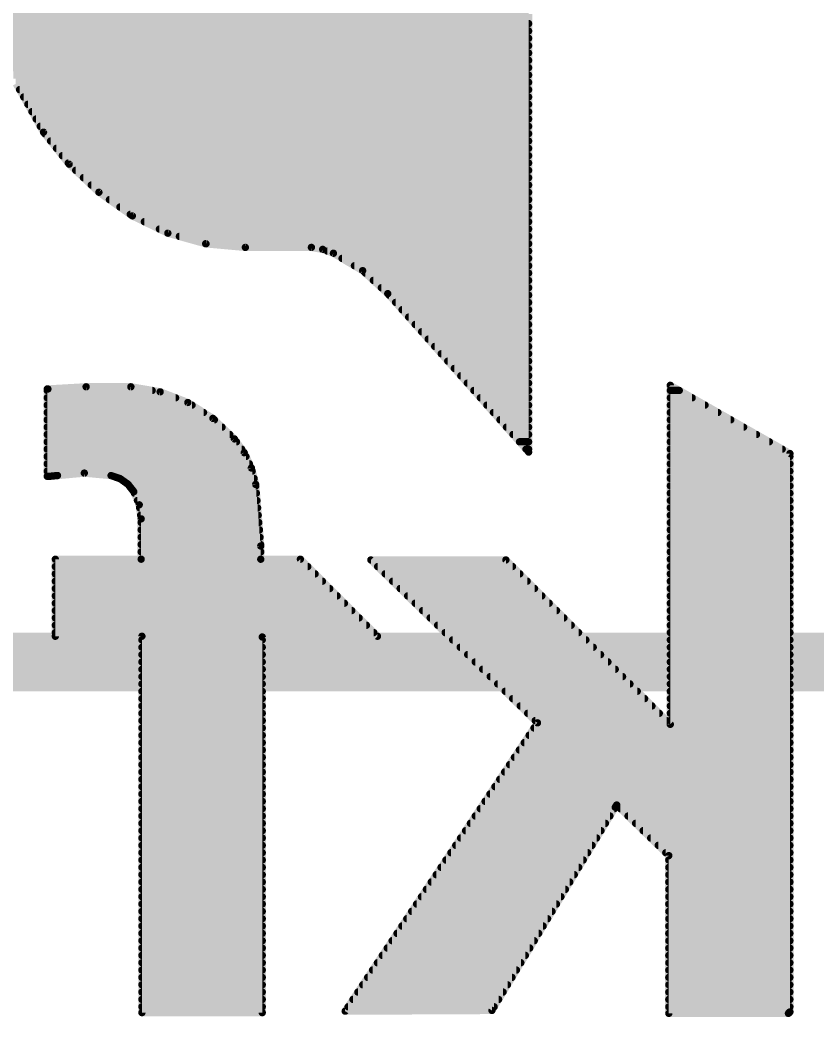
# Model space of a CAD drawing. Extents: x 0 to 48, y -23 to 79.
# Drawn here: x 24.683 to 27.442, y 40.681 to 44.133 of the extents above; entities that cross this region are included whole.
import ezdxf

# ---------------------------------------------------------------- set-up
doc = ezdxf.new("R2010")
doc.units = 0
doc.layers.add('1', color=12, linetype='CONTINUOUS')
doc.layers.add('22', color=40, linetype='CONTINUOUS')

msp = doc.modelspace()

# ---------------------------------------------------------------- linework, layer by layer
at = {"layer": '1', "const_width": 0.2032}
msp.add_lwpolyline([(28.684, 41.91), (19.576, 41.91)], dxfattribs=at)
at = {"layer": '22', "const_width": 0.0254}
for points in [[(24.5998, 44.1452), (26.4439, 44.1452)], [(26.4439, 44.1528), (26.4439, 42.6364)], [(24.6037, 44.1198), (26.4439, 44.1198)], [(24.6075, 44.0944), (26.4439, 44.0944)], [(24.6163, 44.069), (26.4439, 44.069)], [(24.625, 44.0436), (26.4439, 44.0436)], [(24.6338, 44.0182), (26.4439, 44.0182)], [(24.6425, 43.9928), (26.4439, 43.9928)], [(24.6512, 43.9674), (26.4439, 43.9674)], [(24.66, 43.942), (26.4439, 43.942)], [(24.6687, 43.9166), (26.4439, 43.9166)], [(24.765, 43.7439), (24.6703, 43.912)], [(24.682, 43.8912), (26.4439, 43.8912)], [(24.6963, 43.8658), (26.4439, 43.8658)], [(24.7106, 43.8404), (26.4439, 43.8404)], [(24.7249, 43.815), (26.4439, 43.815)], [(24.7393, 43.7896), (26.4439, 43.7896)], [(24.7536, 43.7642), (26.4439, 43.7642)], [(24.8534, 43.6332), (24.765, 43.7439)], [(24.7691, 43.7388), (26.4439, 43.7388)], [(24.7894, 43.7134), (26.4439, 43.7134)], [(24.8097, 43.688), (26.4439, 43.688)], [(24.83, 43.6626), (26.4439, 43.6626)], [(24.8503, 43.6372), (26.4439, 43.6372)], [(24.9566, 43.536), (24.8534, 43.6332)], [(24.8762, 43.6118), (26.4439, 43.6118)], [(24.9031, 43.5864), (26.4439, 43.5864)], [(24.9301, 43.561), (26.4439, 43.561)], [(25.0723, 43.4543), (24.9566, 43.536)], [(24.9572, 43.5356), (26.4439, 43.5356)], [(24.9931, 43.5102), (26.4439, 43.5102)], [(25.0291, 43.4848), (26.4439, 43.4848)], [(25.0651, 43.4594), (26.4439, 43.4594)], [(25.1953, 43.3943), (25.0723, 43.4543)], [(25.1139, 43.434), (26.4439, 43.434)], [(25.166, 43.4086), (26.4439, 43.4086)], [(25.3272, 43.3575), (25.1953, 43.3943)], [(25.2351, 43.3832), (26.4439, 43.3832)], [(25.3261, 43.3578), (26.4439, 43.3578)], [(25.4635, 43.3451), (25.3272, 43.3575)], [(25.6921, 43.3451), (25.4635, 43.3451)], [(25.7311, 43.3383), (25.6921, 43.3451)], [(25.7683, 43.3248), (25.7311, 43.3383)], [(25.7473, 43.3324), (26.4439, 43.3324)], [(25.8695, 43.2646), (25.7683, 43.3248)], [(25.7982, 43.307), (26.4439, 43.307)], [(25.841, 43.2816), (26.4439, 43.2816)], [(25.9563, 43.1851), (25.8695, 43.2646)], [(25.8787, 43.2562), (26.4439, 43.2562)], [(25.9064, 43.2308), (26.4439, 43.2308)], [(25.9341, 43.2054), (26.4439, 43.2054)], [(26.4439, 42.6364), (25.9563, 43.1851)], [(25.9608, 43.18), (26.4439, 43.18)], [(25.9834, 43.1546), (26.4439, 43.1546)], [(26.006, 43.1292), (26.4439, 43.1292)], [(26.0286, 43.1038), (26.4439, 43.1038)], [(26.0511, 43.0784), (26.4439, 43.0784)], [(26.0737, 43.053), (26.4439, 43.053)], [(26.0963, 43.0276), (26.4439, 43.0276)], [(26.1188, 43.0022), (26.4439, 43.0022)], [(26.1414, 42.9768), (26.4439, 42.9768)], [(26.164, 42.9514), (26.4439, 42.9514)], [(26.1866, 42.926), (26.4439, 42.926)], [(26.2091, 42.9006), (26.4439, 42.9006)], [(24.9123, 42.8625), (24.7802, 42.8549)], [(25.0673, 42.8625), (24.9123, 42.8625)], [(25.1685, 42.8451), (25.0673, 42.8625)], [(26.2317, 42.8752), (26.4439, 42.8752)], [(27.3482, 42.6314), (26.9342, 42.8676)], [(26.9342, 42.8676), (26.9342, 41.6941)], [(24.7802, 42.8549), (24.7777, 42.8549)], [(24.7777, 42.8549), (24.7777, 42.5526)], [(24.7777, 42.8498), (25.141, 42.8498)], [(25.2644, 42.8081), (25.1685, 42.8451)], [(26.2543, 42.8498), (26.4439, 42.8498)], [(26.9342, 42.8498), (26.9654, 42.8498)], [(24.7777, 42.8244), (25.2221, 42.8244)], [(24.7777, 42.799), (25.2788, 42.799)], [(25.3511, 42.7531), (25.2644, 42.8081)], [(26.2768, 42.8244), (26.4439, 42.8244)], [(26.2994, 42.799), (26.4439, 42.799)], [(26.9342, 42.8244), (27.0099, 42.8244)], [(26.9342, 42.799), (27.0544, 42.799)], [(24.7777, 42.7736), (25.3188, 42.7736)], [(26.322, 42.7736), (26.4439, 42.7736)], [(26.9342, 42.7736), (27.099, 42.7736)], [(24.7777, 42.7482), (25.3563, 42.7482)], [(24.7777, 42.7228), (25.3829, 42.7228)], [(25.4254, 42.6822), (25.3511, 42.7531)], [(26.3446, 42.7482), (26.4439, 42.7482)], [(26.3671, 42.7228), (26.4439, 42.7228)], [(26.9342, 42.7482), (27.1435, 42.7482)], [(26.9342, 42.7228), (27.188, 42.7228)], [(24.7777, 42.6974), (25.4095, 42.6974)], [(26.3897, 42.6974), (26.4439, 42.6974)], [(26.9342, 42.6974), (27.2325, 42.6974)], [(24.7777, 42.672), (25.4327, 42.672)], [(25.4594, 42.6345), (25.4254, 42.6822)], [(26.4123, 42.672), (26.4439, 42.672)], [(26.9342, 42.672), (27.277, 42.672)], [(24.7777, 42.6466), (25.4508, 42.6466)], [(24.7777, 42.6212), (25.4656, 42.6212)], [(25.4843, 42.5814), (25.4594, 42.6345)], [(26.4348, 42.6466), (26.4439, 42.6466)], [(26.9342, 42.6466), (27.3216, 42.6466)], [(26.9342, 42.6212), (27.3482, 42.6212)], [(27.3482, 40.6984), (27.3482, 42.6314)], [(24.7777, 42.5958), (25.4775, 42.5958)], [(26.9342, 42.5958), (27.3482, 42.5958)], [(24.7777, 42.5704), (25.4871, 42.5704)], [(24.7777, 42.5526), (24.7853, 42.5526)], [(24.7853, 42.5526), (24.8133, 42.5552)], [(24.8133, 42.5552), (24.906, 42.5638)], [(24.906, 42.5638), (24.9987, 42.5552)], [(24.9987, 42.5552), (25.03, 42.5445)], [(25.4991, 42.5247), (25.4843, 42.5814)], [(26.9342, 42.5704), (27.3482, 42.5704)], [(25.0285, 42.545), (25.4938, 42.545)], [(25.03, 42.5445), (25.057, 42.5253)], [(25.057, 42.5253), (25.0774, 42.4993)], [(25.0615, 42.5196), (25.4995, 42.5196)], [(25.5168, 42.3113), (25.4991, 42.5247)], [(26.9342, 42.545), (27.3482, 42.545)], [(26.9342, 42.5196), (27.3482, 42.5196)], [(25.0774, 42.4993), (25.0962, 42.4539)], [(25.0795, 42.4942), (25.5016, 42.4942)], [(26.9342, 42.4942), (27.3482, 42.4942)], [(25.09, 42.4688), (25.5037, 42.4688)], [(25.0962, 42.4539), (25.1028, 42.4053)], [(26.9342, 42.4688), (27.3482, 42.4688)], [(25.0976, 42.4434), (25.5058, 42.4434)], [(25.1011, 42.418), (25.508, 42.418)], [(26.9342, 42.4434), (27.3482, 42.4434)], [(26.9342, 42.418), (27.3482, 42.418)], [(25.1028, 42.4053), (25.1028, 42.2656)], [(25.1028, 42.3926), (25.5101, 42.3926)], [(26.9342, 42.3926), (27.3482, 42.3926)], [(25.1028, 42.3672), (25.5122, 42.3672)], [(26.9342, 42.3672), (27.3482, 42.3672)], [(25.1028, 42.3418), (25.5143, 42.3418)], [(25.1028, 42.3164), (25.5164, 42.3164)], [(25.5168, 42.2656), (25.5168, 42.3113)], [(26.9342, 42.3418), (27.3482, 42.3418)], [(26.9342, 42.3164), (27.3482, 42.3164)], [(25.1028, 42.291), (25.5168, 42.291)], [(26.9342, 42.291), (27.3482, 42.291)], [(25.1028, 42.2656), (24.8056, 42.2656)], [(24.8056, 42.2656), (24.8056, 41.9989)], [(24.8056, 42.2402), (25.6794, 42.2402)], [(25.1028, 42.2656), (25.5168, 42.2656)], [(25.654, 42.2656), (25.5168, 42.2656)], [(25.9207, 41.9989), (25.654, 42.2656)], [(26.3652, 42.2631), (25.8978, 42.2631)], [(25.8978, 42.2631), (26.4744, 41.6992)], [(25.9212, 42.2402), (26.3881, 42.2402)], [(26.9342, 41.6941), (26.3652, 42.2631)], [(26.9342, 42.2656), (27.3482, 42.2656)], [(26.9342, 42.2402), (27.3482, 42.2402)], [(24.8056, 42.2148), (25.7048, 42.2148)], [(25.9472, 42.2148), (26.4135, 42.2148)], [(26.9342, 42.2148), (27.3482, 42.2148)], [(24.8056, 42.1894), (25.7302, 42.1894)], [(25.9732, 42.1894), (26.4389, 42.1894)], [(26.9342, 42.1894), (27.3482, 42.1894)], [(24.8056, 42.164), (25.7556, 42.164)], [(24.8056, 42.1386), (25.781, 42.1386)], [(25.9991, 42.164), (26.4643, 42.164)], [(26.0251, 42.1386), (26.4897, 42.1386)], [(26.9342, 42.164), (27.3482, 42.164)], [(26.9342, 42.1386), (27.3482, 42.1386)], [(24.8056, 42.1132), (25.8064, 42.1132)], [(26.0511, 42.1132), (26.5151, 42.1132)], [(26.9342, 42.1132), (27.3482, 42.1132)], [(24.8056, 42.0878), (25.8318, 42.0878)], [(26.077, 42.0878), (26.5405, 42.0878)], [(26.9342, 42.0878), (27.3482, 42.0878)], [(24.8056, 42.0624), (25.8572, 42.0624)], [(24.8056, 42.037), (25.8826, 42.037)], [(26.103, 42.0624), (26.5659, 42.0624)], [(26.129, 42.037), (26.5913, 42.037)], [(26.9342, 42.0624), (27.3482, 42.0624)], [(26.9342, 42.037), (27.3482, 42.037)], [(24.8056, 42.0116), (25.908, 42.0116)], [(24.8056, 41.9989), (25.1054, 41.9989)], [(25.1054, 41.9989), (25.1054, 40.6959)], [(25.5219, 41.9964), (25.9207, 41.9989)], [(26.155, 42.0116), (26.6167, 42.0116)], [(26.9342, 42.0116), (27.3482, 42.0116)], [(25.1054, 41.9862), (25.5219, 41.9862)], [(25.5219, 40.6959), (25.5219, 41.9964)], [(26.1809, 41.9862), (26.6421, 41.9862)], [(26.9342, 41.9862), (27.3482, 41.9862)], [(25.1054, 41.9608), (25.5219, 41.9608)], [(25.1054, 41.9354), (25.5219, 41.9354)], [(26.2069, 41.9608), (26.6675, 41.9608)], [(26.2329, 41.9354), (26.6929, 41.9354)], [(26.9342, 41.9608), (27.3482, 41.9608)], [(26.9342, 41.9354), (27.3482, 41.9354)], [(25.1054, 41.91), (25.5219, 41.91)], [(26.2589, 41.91), (26.7183, 41.91)], [(26.9342, 41.91), (27.3482, 41.91)], [(25.1054, 41.8846), (25.5219, 41.8846)], [(26.2848, 41.8846), (26.7437, 41.8846)], [(26.9342, 41.8846), (27.3482, 41.8846)], [(25.1054, 41.8592), (25.5219, 41.8592)], [(25.1054, 41.8338), (25.5219, 41.8338)], [(26.3108, 41.8592), (26.7691, 41.8592)], [(26.3368, 41.8338), (26.7945, 41.8338)], [(26.9342, 41.8592), (27.3482, 41.8592)], [(26.9342, 41.8338), (27.3482, 41.8338)], [(25.1054, 41.8084), (25.5219, 41.8084)], [(26.3627, 41.8084), (26.8199, 41.8084)], [(26.9342, 41.8084), (27.3482, 41.8084)], [(25.1054, 41.783), (25.5219, 41.783)], [(25.1054, 41.7576), (25.5219, 41.7576)], [(26.3887, 41.783), (26.8453, 41.783)], [(26.4147, 41.7576), (26.8707, 41.7576)], [(26.9342, 41.783), (27.3482, 41.783)], [(26.9342, 41.7576), (27.3482, 41.7576)], [(25.1054, 41.7322), (25.5219, 41.7322)], [(26.4407, 41.7322), (26.8961, 41.7322)], [(26.9342, 41.7322), (27.3482, 41.7322)], [(25.1054, 41.7068), (25.5219, 41.7068)], [(26.4744, 41.6992), (25.8089, 40.701)], [(26.4666, 41.7068), (26.9215, 41.7068)], [(26.9342, 41.7068), (27.3482, 41.7068)], [(25.1054, 41.6814), (25.5219, 41.6814)], [(25.1054, 41.656), (25.5219, 41.656)], [(26.4456, 41.656), (27.3482, 41.656)], [(26.4625, 41.6814), (27.3482, 41.6814)], [(25.1054, 41.6306), (25.5219, 41.6306)], [(26.4287, 41.6306), (27.3482, 41.6306)], [(25.1054, 41.6052), (25.5219, 41.6052)], [(26.4117, 41.6052), (27.3482, 41.6052)], [(25.1054, 41.5798), (25.5219, 41.5798)], [(25.1054, 41.5544), (25.5219, 41.5544)], [(26.3779, 41.5544), (27.3482, 41.5544)], [(26.3948, 41.5798), (27.3482, 41.5798)], [(25.1054, 41.529), (25.5219, 41.529)], [(26.3609, 41.529), (27.3482, 41.529)], [(25.1054, 41.5036), (25.5219, 41.5036)], [(26.344, 41.5036), (27.3482, 41.5036)], [(25.1054, 41.4782), (25.5219, 41.4782)], [(25.1054, 41.4528), (25.5219, 41.4528)], [(26.3101, 41.4528), (27.3482, 41.4528)], [(26.3271, 41.4782), (27.3482, 41.4782)], [(25.1054, 41.4274), (25.5219, 41.4274)], [(26.2932, 41.4274), (27.3482, 41.4274)], [(26.7437, 41.4071), (26.7487, 41.4147)], [(26.7487, 41.4147), (26.9291, 41.2394)], [(25.1054, 41.402), (25.5219, 41.402)], [(25.1054, 41.3766), (25.5219, 41.3766)], [(26.2593, 41.3766), (26.7252, 41.3766)], [(26.2763, 41.402), (26.7406, 41.402)], [(26.3169, 40.7035), (26.7437, 41.4071)], [(26.7618, 41.402), (27.3482, 41.402)], [(26.7879, 41.3766), (27.3482, 41.3766)], [(25.1054, 41.3512), (25.5219, 41.3512)], [(26.2424, 41.3512), (26.7098, 41.3512)], [(26.814, 41.3512), (27.3482, 41.3512)], [(25.1054, 41.3258), (25.5219, 41.3258)], [(26.2255, 41.3258), (26.6944, 41.3258)], [(26.8402, 41.3258), (27.3482, 41.3258)], [(25.1054, 41.3004), (25.5219, 41.3004)], [(25.1054, 41.275), (25.5219, 41.275)], [(26.1916, 41.275), (26.6636, 41.275)], [(26.2085, 41.3004), (26.679, 41.3004)], [(26.8663, 41.3004), (27.3482, 41.3004)], [(26.8925, 41.275), (27.3482, 41.275)], [(25.1054, 41.2496), (25.5219, 41.2496)], [(26.1747, 41.2496), (26.6482, 41.2496)], [(26.9186, 41.2496), (27.3482, 41.2496)], [(26.9291, 41.2394), (26.9291, 40.6933)], [(25.1054, 41.2242), (25.5219, 41.2242)], [(26.1577, 41.2242), (26.6328, 41.2242)], [(26.9291, 41.2242), (27.3482, 41.2242)], [(25.1054, 41.1988), (25.5219, 41.1988)], [(25.1054, 41.1734), (25.5219, 41.1734)], [(26.1239, 41.1734), (26.6019, 41.1734)], [(26.1408, 41.1988), (26.6173, 41.1988)], [(26.9291, 41.1988), (27.3482, 41.1988)], [(26.9291, 41.1734), (27.3482, 41.1734)], [(25.1054, 41.148), (25.5219, 41.148)], [(26.1069, 41.148), (26.5865, 41.148)], [(26.9291, 41.148), (27.3482, 41.148)], [(25.1054, 41.1226), (25.5219, 41.1226)], [(26.09, 41.1226), (26.5711, 41.1226)], [(26.9291, 41.1226), (27.3482, 41.1226)], [(25.1054, 41.0972), (25.5219, 41.0972)], [(25.1054, 41.0718), (25.5219, 41.0718)], [(26.0561, 41.0718), (26.5403, 41.0718)], [(26.073, 41.0972), (26.5557, 41.0972)], [(26.9291, 41.0972), (27.3482, 41.0972)], [(26.9291, 41.0718), (27.3482, 41.0718)], [(25.1054, 41.0464), (25.5219, 41.0464)], [(26.0392, 41.0464), (26.5249, 41.0464)], [(26.9291, 41.0464), (27.3482, 41.0464)], [(25.1054, 41.021), (25.5219, 41.021)], [(26.0222, 41.021), (26.5095, 41.021)], [(26.9291, 41.021), (27.3482, 41.021)], [(25.1054, 40.9956), (25.5219, 40.9956)], [(25.1054, 40.9702), (25.5219, 40.9702)], [(25.9884, 40.9702), (26.4787, 40.9702)], [(26.0053, 40.9956), (26.4941, 40.9956)], [(26.9291, 40.9956), (27.3482, 40.9956)], [(26.9291, 40.9702), (27.3482, 40.9702)], [(25.1054, 40.9448), (25.5219, 40.9448)], [(25.9714, 40.9448), (26.4633, 40.9448)], [(26.9291, 40.9448), (27.3482, 40.9448)], [(25.1054, 40.9194), (25.5219, 40.9194)], [(25.1054, 40.894), (25.5219, 40.894)], [(25.9376, 40.894), (26.4325, 40.894)], [(25.9545, 40.9194), (26.4479, 40.9194)], [(26.9291, 40.9194), (27.3482, 40.9194)], [(26.9291, 40.894), (27.3482, 40.894)], [(25.1054, 40.8686), (25.5219, 40.8686)], [(25.9206, 40.8686), (26.417, 40.8686)], [(26.9291, 40.8686), (27.3482, 40.8686)], [(25.1054, 40.8432), (25.5219, 40.8432)], [(25.9037, 40.8432), (26.4016, 40.8432)], [(26.9291, 40.8432), (27.3482, 40.8432)], [(25.1054, 40.8178), (25.5219, 40.8178)], [(25.1054, 40.7924), (25.5219, 40.7924)], [(25.8698, 40.7924), (26.3708, 40.7924)], [(25.8868, 40.8178), (26.3862, 40.8178)], [(26.9291, 40.8178), (27.3482, 40.8178)], [(26.9291, 40.7924), (27.3482, 40.7924)], [(25.1054, 40.767), (25.5219, 40.767)], [(25.8529, 40.767), (26.3554, 40.767)], [(26.9291, 40.767), (27.3482, 40.767)], [(25.1054, 40.7416), (25.5219, 40.7416)], [(25.836, 40.7416), (26.34, 40.7416)], [(26.9291, 40.7416), (27.3482, 40.7416)], [(25.1054, 40.7162), (25.5219, 40.7162)], [(25.1054, 40.6959), (25.5219, 40.6959)], [(25.8089, 40.701), (26.3169, 40.7035)], [(25.819, 40.7162), (26.3246, 40.7162)], [(26.9291, 40.7162), (27.3482, 40.7162)], [(26.9291, 40.6933), (27.3431, 40.6933)], [(27.3431, 40.6933), (27.3482, 40.6984)]]:
    msp.add_lwpolyline(points, dxfattribs=at)
at = {"layer": '22', "const_width": 0.0127}
for points in [[(26.4439, 44.1135, 1), (26.4439, 44.1262)], [(26.4439, 44.0881, 1), (26.4439, 44.1007)], [(26.4439, 44.0627, 1), (26.4439, 44.0754)], [(26.4439, 44.0373, 1), (26.4439, 44.05)], [(26.4439, 44.0119, 1), (26.4439, 44.0245)], [(26.4439, 43.9865, 1), (26.4439, 43.9992)], [(26.4439, 43.9611, 1), (26.4439, 43.9738)], [(26.4439, 43.9357, 1), (26.4439, 43.9483)], [(26.4439, 43.9103, 1), (26.4439, 43.923)], [(24.682, 43.8976, 1), (24.682, 43.8849)], [(24.6963, 43.8721, 1), (24.6963, 43.8595)], [(26.4439, 43.8849, 1), (26.4439, 43.8976)], [(26.4439, 43.8595, 1), (26.4439, 43.8721)], [(24.7106, 43.8468, 1), (24.7106, 43.8341)], [(26.4439, 43.8341, 1), (26.4439, 43.8468)], [(24.7249, 43.8214, 1), (24.7249, 43.8087)], [(26.4439, 43.8087, 1), (26.4439, 43.8214)], [(24.7393, 43.7959, 1), (24.7393, 43.7833)], [(24.7536, 43.7706, 1), (24.7536, 43.7579)], [(26.4439, 43.7833, 1), (26.4439, 43.7959)], [(26.4439, 43.7579, 1), (26.4439, 43.7706)], [(24.77, 43.7479, 1), (24.76, 43.7399)], [(24.7595, 43.7408, 1), (24.7705, 43.747)], [(24.7691, 43.7452, 1), (24.7691, 43.7325)], [(26.4439, 43.7325, 1), (26.4439, 43.7452)], [(24.7894, 43.7197, 1), (24.7894, 43.7071)], [(26.4439, 43.7071, 1), (26.4439, 43.7197)], [(24.8097, 43.6944, 1), (24.8097, 43.6817)], [(24.83, 43.669, 1), (24.83, 43.6563)], [(26.4439, 43.6817, 1), (26.4439, 43.6944)], [(26.4439, 43.6563, 1), (26.4439, 43.669)], [(24.8503, 43.6435, 1), (24.8503, 43.6309)], [(24.8578, 43.6378, 1), (24.8491, 43.6286)], [(24.8485, 43.6292, 1), (24.8584, 43.6372)], [(26.4439, 43.6309, 1), (26.4439, 43.6435)], [(24.8762, 43.6181, 1), (24.8762, 43.6055)], [(24.9031, 43.5928, 1), (24.9031, 43.5801)], [(26.4439, 43.6055, 1), (26.4439, 43.6181)], [(26.4439, 43.5801, 1), (26.4439, 43.5928)], [(24.9301, 43.5673, 1), (24.9301, 43.5547)], [(26.4439, 43.5547, 1), (26.4439, 43.5673)], [(24.9602, 43.5412, 1), (24.9529, 43.5308)], [(24.9572, 43.5419, 1), (24.9572, 43.5293)], [(24.9522, 43.5314, 1), (24.9609, 43.5407)], [(26.4439, 43.5293, 1), (26.4439, 43.5419)], [(24.9931, 43.5166, 1), (24.9931, 43.5039)], [(25.0291, 43.4911, 1), (25.0291, 43.4785)], [(26.4439, 43.5039, 1), (26.4439, 43.5166)], [(26.4439, 43.4785, 1), (26.4439, 43.4911)], [(25.0651, 43.4657, 1), (25.0651, 43.4531)], [(25.0751, 43.46, 1), (25.0695, 43.4486)], [(25.0686, 43.4491, 1), (25.076, 43.4595)], [(26.4439, 43.4531, 1), (26.4439, 43.4657)], [(25.1139, 43.4404, 1), (25.1139, 43.4277)], [(26.4439, 43.4277, 1), (26.4439, 43.4404)], [(25.166, 43.4149, 1), (25.166, 43.4023)], [(25.197, 43.4004, 1), (25.1936, 43.3882)], [(25.1926, 43.3886, 1), (25.1981, 43.4)], [(25.2351, 43.3895, 1), (25.2351, 43.3769)], [(26.4439, 43.4023, 1), (26.4439, 43.4149)], [(26.4439, 43.3769, 1), (26.4439, 43.3895)], [(25.3261, 43.3642, 1), (25.3261, 43.3515)], [(25.3278, 43.3638, 1), (25.3266, 43.3512)], [(25.3255, 43.3514, 1), (25.3289, 43.3636)], [(25.4635, 43.3514, 1), (25.4635, 43.3388)], [(25.4629, 43.3388, 1), (25.4641, 43.3514)], [(25.6932, 43.3514, 1), (25.691, 43.3388)], [(25.6921, 43.3388, 1), (25.6921, 43.3514)], [(26.4439, 43.3515, 1), (26.4439, 43.3642)], [(25.7332, 43.3442, 1), (25.7289, 43.3323)], [(25.73, 43.332, 1), (25.7322, 43.3445)], [(25.7473, 43.3387, 1), (25.7473, 43.3261)], [(25.7715, 43.3303, 1), (25.7651, 43.3193)], [(25.7661, 43.3188, 1), (25.7705, 43.3308)], [(26.4439, 43.3261, 1), (26.4439, 43.3387)], [(25.7982, 43.3133, 1), (25.7982, 43.3007)], [(25.841, 43.288, 1), (25.841, 43.2753)], [(26.4439, 43.3007, 1), (26.4439, 43.3133)], [(26.4439, 43.2753, 1), (26.4439, 43.288)], [(25.8738, 43.2693, 1), (25.8652, 43.2599)], [(25.8662, 43.2592, 1), (25.8727, 43.2701)], [(25.8787, 43.2625, 1), (25.8787, 43.2499)], [(26.4439, 43.2499, 1), (26.4439, 43.2625)], [(25.9064, 43.2371, 1), (25.9064, 43.2245)], [(26.4439, 43.2245, 1), (26.4439, 43.2371)], [(25.9341, 43.2118, 1), (25.9341, 43.1991)], [(25.961, 43.1893, 1), (25.9516, 43.1809)], [(25.952, 43.1804, 1), (25.9606, 43.1898)], [(25.9608, 43.1863, 1), (25.9608, 43.1737)], [(26.4439, 43.1991, 1), (26.4439, 43.2118)], [(26.4439, 43.1737, 1), (26.4439, 43.1863)], [(25.9834, 43.1609, 1), (25.9834, 43.1483)], [(26.4439, 43.1483, 1), (26.4439, 43.1609)], [(26.006, 43.1356, 1), (26.006, 43.1229)], [(26.0286, 43.1101, 1), (26.0286, 43.0975)], [(26.4439, 43.1229, 1), (26.4439, 43.1356)], [(26.4439, 43.0975, 1), (26.4439, 43.1101)], [(26.0511, 43.0847, 1), (26.0511, 43.0721)], [(26.4439, 43.0721, 1), (26.4439, 43.0847)], [(26.0737, 43.0594, 1), (26.0737, 43.0467)], [(26.4439, 43.0467, 1), (26.4439, 43.0594)], [(26.0963, 43.0339, 1), (26.0963, 43.0213)], [(26.1188, 43.0085, 1), (26.1188, 42.9959)], [(26.4439, 43.0213, 1), (26.4439, 43.0339)], [(26.4439, 42.9959, 1), (26.4439, 43.0085)], [(26.1414, 42.9832, 1), (26.1414, 42.9705)], [(26.4439, 42.9705, 1), (26.4439, 42.9832)], [(26.164, 42.9577, 1), (26.164, 42.9451)], [(26.4439, 42.9451, 1), (26.4439, 42.9577)], [(26.1866, 42.9323, 1), (26.1866, 42.9197)], [(26.2091, 42.907, 1), (26.2091, 42.8943)], [(26.4439, 42.9197, 1), (26.4439, 42.9323)], [(26.4439, 42.8943, 1), (26.4439, 42.907)], [(24.9123, 42.8689, 1), (24.9123, 42.8562)], [(24.9127, 42.8562, 1), (24.9119, 42.8688)], [(25.0684, 42.8688, 1), (25.0662, 42.8562)], [(25.0673, 42.8562, 1), (25.0673, 42.8689)], [(26.2317, 42.8815, 1), (26.2317, 42.8689)], [(26.4439, 42.8689, 1), (26.4439, 42.8815)], [(26.9373, 42.8731, 1), (26.9311, 42.8621)], [(26.9406, 42.8676, 1), (26.9278, 42.8676)], [(24.7841, 42.8549, 1), (24.7714, 42.8549)], [(24.7777, 42.8612, 1), (24.7777, 42.8486)], [(24.7777, 42.8561, 1), (24.7777, 42.8435)], [(24.7798, 42.8612, 1), (24.7806, 42.8486)], [(24.7802, 42.8486, 1), (24.7802, 42.8612)], [(25.141, 42.8435, 1), (25.141, 42.8561)], [(25.1708, 42.851, 1), (25.1662, 42.8391)], [(25.1674, 42.8388, 1), (25.1696, 42.8513)], [(26.2543, 42.8561, 1), (26.2543, 42.8435)], [(26.4439, 42.8435, 1), (26.4439, 42.8561)], [(26.9342, 42.8561, 1), (26.9342, 42.8435)], [(26.9654, 42.8435, 1), (26.9654, 42.8561)], [(24.7777, 42.8308, 1), (24.7777, 42.8181)], [(24.7777, 42.8053, 1), (24.7777, 42.7927)], [(25.2221, 42.8181, 1), (25.2221, 42.8308)], [(25.2678, 42.8135, 1), (25.261, 42.8028)], [(25.2621, 42.8022, 1), (25.2666, 42.8141)], [(25.2788, 42.7927, 1), (25.2788, 42.8053)], [(26.2768, 42.8308, 1), (26.2768, 42.8181)], [(26.2994, 42.8053, 1), (26.2994, 42.7927)], [(26.4439, 42.8181, 1), (26.4439, 42.8308)], [(26.4439, 42.7927, 1), (26.4439, 42.8053)], [(26.9342, 42.8308, 1), (26.9342, 42.8181)], [(26.9342, 42.8053, 1), (26.9342, 42.7927)], [(27.0099, 42.8181, 1), (27.0099, 42.8308)], [(27.0544, 42.7927, 1), (27.0544, 42.8053)], [(24.7777, 42.7799, 1), (24.7777, 42.7673)], [(25.3188, 42.7673, 1), (25.3188, 42.7799)], [(26.322, 42.7799, 1), (26.322, 42.7673)], [(26.4439, 42.7673, 1), (26.4439, 42.7799)], [(26.9342, 42.7799, 1), (26.9342, 42.7673)], [(27.099, 42.7673, 1), (27.099, 42.7799)], [(24.7777, 42.7546, 1), (24.7777, 42.7419)], [(24.7777, 42.7291, 1), (24.7777, 42.7165)], [(25.3555, 42.7577, 1), (25.3467, 42.7485)], [(25.3477, 42.7478, 1), (25.3545, 42.7585)], [(25.3563, 42.7419, 1), (25.3563, 42.7546)], [(25.3829, 42.7165, 1), (25.3829, 42.7291)], [(26.3446, 42.7546, 1), (26.3446, 42.7419)], [(26.3671, 42.7291, 1), (26.3671, 42.7165)], [(26.4439, 42.7419, 1), (26.4439, 42.7546)], [(26.4439, 42.7165, 1), (26.4439, 42.7291)], [(26.9342, 42.7546, 1), (26.9342, 42.7419)], [(26.9342, 42.7291, 1), (26.9342, 42.7165)], [(27.1435, 42.7419, 1), (27.1435, 42.7546)], [(27.188, 42.7165, 1), (27.188, 42.7291)], [(24.7777, 42.7037, 1), (24.7777, 42.6911)], [(25.4095, 42.6911, 1), (25.4095, 42.7037)], [(26.3897, 42.7037, 1), (26.3897, 42.6911)], [(26.4439, 42.6911, 1), (26.4439, 42.7037)], [(26.9342, 42.7037, 1), (26.9342, 42.6911)], [(27.2325, 42.6911, 1), (27.2325, 42.7037)], [(24.7777, 42.6784, 1), (24.7777, 42.6657)], [(25.4306, 42.6859, 1), (25.4202, 42.6785)], [(25.421, 42.6776, 1), (25.4298, 42.6868)], [(25.4327, 42.6657, 1), (25.4327, 42.6784)], [(26.4123, 42.6784, 1), (26.4123, 42.6657)], [(26.4439, 42.6657, 1), (26.4439, 42.6784)], [(26.9342, 42.6784, 1), (26.9342, 42.6657)], [(27.277, 42.6657, 1), (27.277, 42.6784)], [(24.7777, 42.6529, 1), (24.7777, 42.6403)], [(24.7777, 42.6275, 1), (24.7777, 42.6149)], [(25.4508, 42.6403, 1), (25.4508, 42.6529)], [(25.4652, 42.6372, 1), (25.4537, 42.6318)], [(25.4542, 42.6308, 1), (25.4646, 42.6382)], [(25.4656, 42.6149, 1), (25.4656, 42.6275)], [(26.4348, 42.6529, 1), (26.4348, 42.6403)], [(26.4376, 42.6364, 1), (26.4503, 42.6364)], [(26.4392, 42.6322, 1), (26.4486, 42.6406)], [(26.4439, 42.6403, 1), (26.4439, 42.6529)], [(26.9342, 42.6529, 1), (26.9342, 42.6403)], [(26.9342, 42.6275, 1), (26.9342, 42.6149)], [(27.3216, 42.6403, 1), (27.3216, 42.6529)], [(27.3546, 42.6314, 1), (27.3419, 42.6314)], [(27.3451, 42.6259, 1), (27.3513, 42.6369)], [(27.3482, 42.6149, 1), (27.3482, 42.6275)], [(24.7777, 42.6022, 1), (24.7777, 42.5895)], [(25.4775, 42.5895, 1), (25.4775, 42.6022)], [(26.9342, 42.6022, 1), (26.9342, 42.5895)], [(27.3482, 42.5895, 1), (27.3482, 42.6022)], [(24.7777, 42.5767, 1), (24.7777, 42.5641)], [(24.7777, 42.559, 1), (24.7777, 42.5463)], [(24.7847, 42.5589, 1), (24.7859, 42.5463)], [(24.7853, 42.5463, 1), (24.7853, 42.559)], [(24.8127, 42.5615, 1), (24.8139, 42.5489)], [(24.8139, 42.5489, 1), (24.8127, 42.5615)], [(24.9066, 42.5701, 1), (24.9054, 42.5575)], [(24.9066, 42.5575, 1), (24.9054, 42.5701)], [(25.0008, 42.5612, 1), (24.9966, 42.5492)], [(24.9981, 42.5489, 1), (24.9993, 42.5615)], [(25.4904, 42.583, 1), (25.4781, 42.5798)], [(25.4785, 42.5787, 1), (25.49, 42.5841)], [(25.4871, 42.5641, 1), (25.4871, 42.5767)], [(26.9342, 42.5767, 1), (26.9342, 42.5641)], [(27.3482, 42.5641, 1), (27.3482, 42.5767)], [(24.7714, 42.5526, 1), (24.7841, 42.5526)], [(25.0285, 42.5513, 1), (25.0285, 42.5387)], [(25.0337, 42.5497, 1), (25.0263, 42.5393)], [(25.028, 42.5385, 1), (25.0321, 42.5505)], [(25.062, 42.5293, 1), (25.052, 42.5214)], [(25.0533, 42.5202, 1), (25.0607, 42.5305)], [(25.0615, 42.526, 1), (25.0615, 42.5133)], [(25.5054, 42.5252, 1), (25.4928, 42.5242)], [(25.493, 42.5231, 1), (25.5052, 42.5263)], [(25.4938, 42.5387, 1), (25.4938, 42.5513)], [(25.4995, 42.5133, 1), (25.4995, 42.526)], [(26.9342, 42.5513, 1), (26.9342, 42.5387)], [(26.9342, 42.526, 1), (26.9342, 42.5133)], [(27.3482, 42.5387, 1), (27.3482, 42.5513)], [(27.3482, 42.5133, 1), (27.3482, 42.526)], [(25.0833, 42.5017, 1), (25.0715, 42.4969)], [(25.0724, 42.4954, 1), (25.0824, 42.5032)], [(25.0795, 42.5005, 1), (25.0795, 42.4879)], [(25.5016, 42.4879, 1), (25.5016, 42.5005)], [(26.9342, 42.5005, 1), (26.9342, 42.4879)], [(27.3482, 42.4879, 1), (27.3482, 42.5005)], [(25.09, 42.4751, 1), (25.09, 42.4625)], [(25.1025, 42.4548, 1), (25.0899, 42.4531)], [(25.0903, 42.4515, 1), (25.102, 42.4564)], [(25.5037, 42.4625, 1), (25.5037, 42.4751)], [(26.9342, 42.4751, 1), (26.9342, 42.4625)], [(27.3482, 42.4625, 1), (27.3482, 42.4751)], [(25.0976, 42.4498, 1), (25.0976, 42.4371)], [(25.1011, 42.4243, 1), (25.1011, 42.4117)], [(25.5058, 42.4371, 1), (25.5058, 42.4498)], [(25.508, 42.4117, 1), (25.508, 42.4243)], [(26.9342, 42.4498, 1), (26.9342, 42.4371)], [(26.9342, 42.4243, 1), (26.9342, 42.4117)], [(27.3482, 42.4371, 1), (27.3482, 42.4498)], [(27.3482, 42.4117, 1), (27.3482, 42.4243)], [(25.1092, 42.4053, 1), (25.0965, 42.4053)], [(25.0965, 42.4044, 1), (25.1091, 42.4062)], [(25.1028, 42.3989, 1), (25.1028, 42.3863)], [(25.5101, 42.3863, 1), (25.5101, 42.3989)], [(26.9342, 42.3989, 1), (26.9342, 42.3863)], [(27.3482, 42.3863, 1), (27.3482, 42.3989)], [(25.1028, 42.3736, 1), (25.1028, 42.3609)], [(25.5122, 42.3609, 1), (25.5122, 42.3736)], [(26.9342, 42.3736, 1), (26.9342, 42.3609)], [(27.3482, 42.3609, 1), (27.3482, 42.3736)], [(25.1028, 42.3481, 1), (25.1028, 42.3355)], [(25.1028, 42.3227, 1), (25.1028, 42.3101)], [(25.5232, 42.3113, 1), (25.5104, 42.3113)], [(25.5143, 42.3355, 1), (25.5143, 42.3481)], [(25.5164, 42.3101, 1), (25.5164, 42.3227)], [(26.9342, 42.3481, 1), (26.9342, 42.3355)], [(26.9342, 42.3227, 1), (26.9342, 42.3101)], [(27.3482, 42.3355, 1), (27.3482, 42.3481)], [(27.3482, 42.3101, 1), (27.3482, 42.3227)], [(25.1028, 42.2974, 1), (25.1028, 42.2847)], [(25.5105, 42.3108, 1), (25.5231, 42.3118)], [(25.5168, 42.2847, 1), (25.5168, 42.2974)], [(26.9342, 42.2974, 1), (26.9342, 42.2847)], [(27.3482, 42.2847, 1), (27.3482, 42.2974)], [(24.812, 42.2656, 1), (24.7993, 42.2656)], [(24.8056, 42.2719, 1), (24.8056, 42.2593)], [(24.8056, 42.2465, 1), (24.8056, 42.2339)], [(25.1028, 42.2719, 1), (25.1028, 42.2593)], [(25.0965, 42.2656, 1), (25.1092, 42.2656)], [(25.1028, 42.2593, 1), (25.1028, 42.2719)], [(25.5104, 42.2656, 1), (25.5232, 42.2656)], [(25.5168, 42.2719, 1), (25.5168, 42.2593)], [(25.5168, 42.2593, 1), (25.5168, 42.2719)], [(25.6585, 42.2701, 1), (25.6495, 42.2611)], [(25.654, 42.2593, 1), (25.654, 42.2719)], [(25.6794, 42.2339, 1), (25.6794, 42.2465)], [(25.8978, 42.2694, 1), (25.8978, 42.2568)], [(25.9022, 42.2676, 1), (25.8934, 42.2586)], [(25.9212, 42.2465, 1), (25.9212, 42.2339)], [(26.3697, 42.2676, 1), (26.3607, 42.2586)], [(26.3652, 42.2568, 1), (26.3652, 42.2694)], [(26.3881, 42.2339, 1), (26.3881, 42.2465)], [(26.9342, 42.2719, 1), (26.9342, 42.2593)], [(26.9342, 42.2465, 1), (26.9342, 42.2339)], [(27.3482, 42.2593, 1), (27.3482, 42.2719)], [(27.3482, 42.2339, 1), (27.3482, 42.2465)], [(24.8056, 42.2212, 1), (24.8056, 42.2085)], [(25.7048, 42.2085, 1), (25.7048, 42.2212)], [(25.9472, 42.2212, 1), (25.9472, 42.2085)], [(26.4135, 42.2085, 1), (26.4135, 42.2212)], [(26.9342, 42.2212, 1), (26.9342, 42.2085)], [(27.3482, 42.2085, 1), (27.3482, 42.2212)], [(24.8056, 42.1957, 1), (24.8056, 42.1831)], [(25.7302, 42.1831, 1), (25.7302, 42.1957)], [(25.9732, 42.1957, 1), (25.9732, 42.1831)], [(26.4389, 42.1831, 1), (26.4389, 42.1957)], [(26.9342, 42.1957, 1), (26.9342, 42.1831)], [(27.3482, 42.1831, 1), (27.3482, 42.1957)], [(24.8056, 42.1703, 1), (24.8056, 42.1577)], [(24.8056, 42.145, 1), (24.8056, 42.1323)], [(25.7556, 42.1577, 1), (25.7556, 42.1703)], [(25.781, 42.1323, 1), (25.781, 42.145)], [(25.9991, 42.1703, 1), (25.9991, 42.1577)], [(26.0251, 42.145, 1), (26.0251, 42.1323)], [(26.4643, 42.1577, 1), (26.4643, 42.1703)], [(26.4897, 42.1323, 1), (26.4897, 42.145)], [(26.9342, 42.1703, 1), (26.9342, 42.1577)], [(26.9342, 42.145, 1), (26.9342, 42.1323)], [(27.3482, 42.1577, 1), (27.3482, 42.1703)], [(27.3482, 42.1323, 1), (27.3482, 42.145)], [(24.8056, 42.1195, 1), (24.8056, 42.1069)], [(25.8064, 42.1069, 1), (25.8064, 42.1195)], [(26.0511, 42.1195, 1), (26.0511, 42.1069)], [(26.5151, 42.1069, 1), (26.5151, 42.1195)], [(26.9342, 42.1195, 1), (26.9342, 42.1069)], [(27.3482, 42.1069, 1), (27.3482, 42.1195)], [(24.8056, 42.0941, 1), (24.8056, 42.0815)], [(25.8318, 42.0815, 1), (25.8318, 42.0941)], [(26.077, 42.0941, 1), (26.077, 42.0815)], [(26.5405, 42.0815, 1), (26.5405, 42.0941)], [(26.9342, 42.0941, 1), (26.9342, 42.0815)], [(27.3482, 42.0815, 1), (27.3482, 42.0941)], [(24.8056, 42.0688, 1), (24.8056, 42.0561)], [(24.8056, 42.0433, 1), (24.8056, 42.0307)], [(25.8572, 42.0561, 1), (25.8572, 42.0688)], [(25.8826, 42.0307, 1), (25.8826, 42.0433)], [(26.103, 42.0688, 1), (26.103, 42.0561)], [(26.129, 42.0433, 1), (26.129, 42.0307)], [(26.5659, 42.0561, 1), (26.5659, 42.0688)], [(26.5913, 42.0307, 1), (26.5913, 42.0433)], [(26.9342, 42.0688, 1), (26.9342, 42.0561)], [(26.9342, 42.0433, 1), (26.9342, 42.0307)], [(27.3482, 42.0561, 1), (27.3482, 42.0688)], [(27.3482, 42.0307, 1), (27.3482, 42.0433)], [(24.8056, 42.0179, 1), (24.8056, 42.0053)], [(24.8056, 42.0052, 1), (24.8056, 41.9926)], [(25.1118, 41.9989, 1), (25.099, 41.9989)], [(25.1054, 41.9926, 1), (25.1054, 42.0052)], [(25.908, 42.0053, 1), (25.908, 42.0179)], [(25.9207, 41.9926, 1), (25.9207, 42.0052)], [(26.155, 42.0179, 1), (26.155, 42.0053)], [(26.6167, 42.0053, 1), (26.6167, 42.0179)], [(26.9342, 42.0179, 1), (26.9342, 42.0053)], [(27.3482, 42.0053, 1), (27.3482, 42.0179)], [(24.7993, 41.9989, 1), (24.812, 41.9989)], [(25.1054, 41.9926, 1), (25.1054, 41.9799)], [(25.5283, 41.9964, 1), (25.5156, 41.9964)], [(25.5219, 42.0027, 1), (25.5219, 41.9901)], [(25.5219, 41.9799, 1), (25.5219, 41.9926)], [(25.9162, 41.9944, 1), (25.9252, 42.0034)], [(26.1809, 41.9926, 1), (26.1809, 41.9799)], [(26.6421, 41.9799, 1), (26.6421, 41.9926)], [(26.9342, 41.9926, 1), (26.9342, 41.9799)], [(27.3482, 41.9799, 1), (27.3482, 41.9926)], [(25.1054, 41.9671, 1), (25.1054, 41.9545)], [(25.1054, 41.9417, 1), (25.1054, 41.9291)], [(25.5219, 41.9545, 1), (25.5219, 41.9671)], [(25.5219, 41.9291, 1), (25.5219, 41.9417)], [(26.2069, 41.9671, 1), (26.2069, 41.9545)], [(26.2329, 41.9417, 1), (26.2329, 41.9291)], [(26.6675, 41.9545, 1), (26.6675, 41.9671)], [(26.6929, 41.9291, 1), (26.6929, 41.9417)], [(26.9342, 41.9671, 1), (26.9342, 41.9545)], [(26.9342, 41.9417, 1), (26.9342, 41.9291)], [(27.3482, 41.9545, 1), (27.3482, 41.9671)], [(27.3482, 41.9291, 1), (27.3482, 41.9417)], [(25.1054, 41.9164, 1), (25.1054, 41.9037)], [(25.5219, 41.9037, 1), (25.5219, 41.9164)], [(26.2589, 41.9164, 1), (26.2589, 41.9037)], [(26.7183, 41.9037, 1), (26.7183, 41.9164)], [(26.9342, 41.9164, 1), (26.9342, 41.9037)], [(27.3482, 41.9037, 1), (27.3482, 41.9164)], [(25.1054, 41.8909, 1), (25.1054, 41.8783)], [(25.5219, 41.8783, 1), (25.5219, 41.8909)], [(26.2848, 41.8909, 1), (26.2848, 41.8783)], [(26.7437, 41.8783, 1), (26.7437, 41.8909)], [(26.9342, 41.8909, 1), (26.9342, 41.8783)], [(27.3482, 41.8783, 1), (27.3482, 41.8909)], [(25.1054, 41.8655, 1), (25.1054, 41.8529)], [(25.1054, 41.8402, 1), (25.1054, 41.8275)], [(25.5219, 41.8529, 1), (25.5219, 41.8655)], [(25.5219, 41.8275, 1), (25.5219, 41.8402)], [(26.3108, 41.8655, 1), (26.3108, 41.8529)], [(26.3368, 41.8402, 1), (26.3368, 41.8275)], [(26.7691, 41.8529, 1), (26.7691, 41.8655)], [(26.7945, 41.8275, 1), (26.7945, 41.8402)], [(26.9342, 41.8655, 1), (26.9342, 41.8529)], [(26.9342, 41.8402, 1), (26.9342, 41.8275)], [(27.3482, 41.8529, 1), (27.3482, 41.8655)], [(27.3482, 41.8275, 1), (27.3482, 41.8402)], [(25.1054, 41.8147, 1), (25.1054, 41.8021)], [(25.5219, 41.8021, 1), (25.5219, 41.8147)], [(26.3627, 41.8147, 1), (26.3627, 41.8021)], [(26.8199, 41.8021, 1), (26.8199, 41.8147)], [(26.9342, 41.8147, 1), (26.9342, 41.8021)], [(27.3482, 41.8021, 1), (27.3482, 41.8147)], [(25.1054, 41.7893, 1), (25.1054, 41.7767)], [(25.1054, 41.764, 1), (25.1054, 41.7513)], [(25.5219, 41.7767, 1), (25.5219, 41.7893)], [(25.5219, 41.7513, 1), (25.5219, 41.764)], [(26.3887, 41.7893, 1), (26.3887, 41.7767)], [(26.4147, 41.764, 1), (26.4147, 41.7513)], [(26.8453, 41.7767, 1), (26.8453, 41.7893)], [(26.8707, 41.7513, 1), (26.8707, 41.764)], [(26.9342, 41.7893, 1), (26.9342, 41.7767)], [(26.9342, 41.764, 1), (26.9342, 41.7513)], [(27.3482, 41.7767, 1), (27.3482, 41.7893)], [(27.3482, 41.7513, 1), (27.3482, 41.764)], [(25.1054, 41.7385, 1), (25.1054, 41.7259)], [(25.5219, 41.7259, 1), (25.5219, 41.7385)], [(26.4407, 41.7385, 1), (26.4407, 41.7259)], [(26.8961, 41.7259, 1), (26.8961, 41.7385)], [(26.9342, 41.7385, 1), (26.9342, 41.7259)], [(27.3482, 41.7259, 1), (27.3482, 41.7385)], [(25.1054, 41.7131, 1), (25.1054, 41.7005)], [(25.5219, 41.7005, 1), (25.5219, 41.7131)], [(26.4666, 41.7131, 1), (26.4666, 41.7005)], [(26.4797, 41.6957, 1), (26.4691, 41.7027)], [(26.47, 41.6947, 1), (26.4788, 41.7037)], [(26.9215, 41.7005, 1), (26.9215, 41.7131)], [(26.9342, 41.7131, 1), (26.9342, 41.7005)], [(26.9278, 41.6941, 1), (26.9406, 41.6941)], [(26.9297, 41.6896, 1), (26.9387, 41.6986)], [(27.3482, 41.7005, 1), (27.3482, 41.7131)], [(25.1054, 41.6878, 1), (25.1054, 41.6751)], [(25.1054, 41.6623, 1), (25.1054, 41.6497)], [(25.5219, 41.6751, 1), (25.5219, 41.6878)], [(25.5219, 41.6497, 1), (25.5219, 41.6623)], [(26.4456, 41.6623, 1), (26.4456, 41.6497)], [(26.4625, 41.6878, 1), (26.4625, 41.6751)], [(27.3482, 41.6751, 1), (27.3482, 41.6878)], [(27.3482, 41.6497, 1), (27.3482, 41.6623)], [(25.1054, 41.6369, 1), (25.1054, 41.6243)], [(25.5219, 41.6243, 1), (25.5219, 41.6369)], [(26.4287, 41.6369, 1), (26.4287, 41.6243)], [(27.3482, 41.6243, 1), (27.3482, 41.6369)], [(25.1054, 41.6116, 1), (25.1054, 41.5989)], [(25.5219, 41.5989, 1), (25.5219, 41.6116)], [(26.4117, 41.6116, 1), (26.4117, 41.5989)], [(27.3482, 41.5989, 1), (27.3482, 41.6116)], [(25.1054, 41.5861, 1), (25.1054, 41.5735)], [(25.1054, 41.5607, 1), (25.1054, 41.5481)], [(25.5219, 41.5735, 1), (25.5219, 41.5861)], [(25.5219, 41.5481, 1), (25.5219, 41.5607)], [(26.3779, 41.5607, 1), (26.3779, 41.5481)], [(26.3948, 41.5861, 1), (26.3948, 41.5735)], [(27.3482, 41.5735, 1), (27.3482, 41.5861)], [(27.3482, 41.5481, 1), (27.3482, 41.5607)], [(25.1054, 41.5354, 1), (25.1054, 41.5227)], [(25.5219, 41.5227, 1), (25.5219, 41.5354)], [(26.3609, 41.5354, 1), (26.3609, 41.5227)], [(27.3482, 41.5227, 1), (27.3482, 41.5354)], [(25.1054, 41.5099, 1), (25.1054, 41.4973)], [(25.5219, 41.4973, 1), (25.5219, 41.5099)], [(26.344, 41.5099, 1), (26.344, 41.4973)], [(27.3482, 41.4973, 1), (27.3482, 41.5099)], [(25.1054, 41.4845, 1), (25.1054, 41.4719)], [(25.1054, 41.4592, 1), (25.1054, 41.4465)], [(25.5219, 41.4719, 1), (25.5219, 41.4845)], [(25.5219, 41.4465, 1), (25.5219, 41.4592)], [(26.3101, 41.4592, 1), (26.3101, 41.4465)], [(26.3271, 41.4845, 1), (26.3271, 41.4719)], [(27.3482, 41.4719, 1), (27.3482, 41.4845)], [(27.3482, 41.4465, 1), (27.3482, 41.4592)], [(25.1054, 41.4337, 1), (25.1054, 41.4211)], [(25.5219, 41.4211, 1), (25.5219, 41.4337)], [(26.2932, 41.4337, 1), (26.2932, 41.4211)], [(26.7531, 41.4193, 1), (26.7443, 41.4101)], [(26.754, 41.4112, 1), (26.7434, 41.4182)], [(27.3482, 41.4211, 1), (27.3482, 41.4337)], [(25.1054, 41.4083, 1), (25.1054, 41.3957)], [(25.1054, 41.383, 1), (25.1054, 41.3703)], [(25.5219, 41.3957, 1), (25.5219, 41.4083)], [(25.5219, 41.3703, 1), (25.5219, 41.383)], [(26.2593, 41.383, 1), (26.2593, 41.3703)], [(26.2763, 41.4083, 1), (26.2763, 41.3957)], [(26.7252, 41.3703, 1), (26.7252, 41.383)], [(26.7384, 41.4106, 1), (26.749, 41.4036)], [(26.7491, 41.4038, 1), (26.7383, 41.4104)], [(26.7406, 41.3957, 1), (26.7406, 41.4083)], [(26.7618, 41.4083, 1), (26.7618, 41.3957)], [(26.7879, 41.383, 1), (26.7879, 41.3703)], [(27.3482, 41.3957, 1), (27.3482, 41.4083)], [(27.3482, 41.3703, 1), (27.3482, 41.383)], [(25.1054, 41.3575, 1), (25.1054, 41.3449)], [(25.5219, 41.3449, 1), (25.5219, 41.3575)], [(26.2424, 41.3575, 1), (26.2424, 41.3449)], [(26.7098, 41.3449, 1), (26.7098, 41.3575)], [(26.814, 41.3575, 1), (26.814, 41.3449)], [(27.3482, 41.3449, 1), (27.3482, 41.3575)], [(25.1054, 41.3321, 1), (25.1054, 41.3195)], [(25.5219, 41.3195, 1), (25.5219, 41.3321)], [(26.2255, 41.3321, 1), (26.2255, 41.3195)], [(26.6944, 41.3195, 1), (26.6944, 41.3321)], [(26.8402, 41.3321, 1), (26.8402, 41.3195)], [(27.3482, 41.3195, 1), (27.3482, 41.3321)], [(25.1054, 41.3068, 1), (25.1054, 41.2941)], [(25.1054, 41.2813, 1), (25.1054, 41.2687)], [(25.5219, 41.2941, 1), (25.5219, 41.3068)], [(25.5219, 41.2687, 1), (25.5219, 41.2813)], [(26.1916, 41.2813, 1), (26.1916, 41.2687)], [(26.2085, 41.3068, 1), (26.2085, 41.2941)], [(26.6636, 41.2687, 1), (26.6636, 41.2813)], [(26.679, 41.2941, 1), (26.679, 41.3068)], [(26.8663, 41.3068, 1), (26.8663, 41.2941)], [(26.8925, 41.2813, 1), (26.8925, 41.2687)], [(27.3482, 41.2941, 1), (27.3482, 41.3068)], [(27.3482, 41.2687, 1), (27.3482, 41.2813)], [(25.1054, 41.2559, 1), (25.1054, 41.2433)], [(25.5219, 41.2433, 1), (25.5219, 41.2559)], [(26.1747, 41.2559, 1), (26.1747, 41.2433)], [(26.6482, 41.2433, 1), (26.6482, 41.2559)], [(26.9186, 41.2559, 1), (26.9186, 41.2433)], [(26.9355, 41.2394, 1), (26.9228, 41.2394)], [(27.3482, 41.2433, 1), (27.3482, 41.2559)], [(25.1054, 41.2306, 1), (25.1054, 41.2179)], [(25.5219, 41.2179, 1), (25.5219, 41.2306)], [(26.1577, 41.2306, 1), (26.1577, 41.2179)], [(26.6328, 41.2179, 1), (26.6328, 41.2306)], [(26.9291, 41.2306, 1), (26.9291, 41.2179)], [(26.9247, 41.2348, 1), (26.9335, 41.244)], [(27.3482, 41.2179, 1), (27.3482, 41.2306)], [(25.1054, 41.2051, 1), (25.1054, 41.1925)], [(25.1054, 41.1797, 1), (25.1054, 41.1671)], [(25.5219, 41.1925, 1), (25.5219, 41.2051)], [(25.5219, 41.1671, 1), (25.5219, 41.1797)], [(26.1239, 41.1797, 1), (26.1239, 41.1671)], [(26.1408, 41.2051, 1), (26.1408, 41.1925)], [(26.6019, 41.1671, 1), (26.6019, 41.1797)], [(26.6173, 41.1925, 1), (26.6173, 41.2051)], [(26.9291, 41.2051, 1), (26.9291, 41.1925)], [(26.9291, 41.1797, 1), (26.9291, 41.1671)], [(27.3482, 41.1925, 1), (27.3482, 41.2051)], [(27.3482, 41.1671, 1), (27.3482, 41.1797)], [(25.1054, 41.1544, 1), (25.1054, 41.1417)], [(25.5219, 41.1417, 1), (25.5219, 41.1544)], [(26.1069, 41.1544, 1), (26.1069, 41.1417)], [(26.5865, 41.1417, 1), (26.5865, 41.1544)], [(26.9291, 41.1544, 1), (26.9291, 41.1417)], [(27.3482, 41.1417, 1), (27.3482, 41.1544)], [(25.1054, 41.1289, 1), (25.1054, 41.1163)], [(25.5219, 41.1163, 1), (25.5219, 41.1289)], [(26.09, 41.1289, 1), (26.09, 41.1163)], [(26.5711, 41.1163, 1), (26.5711, 41.1289)], [(26.9291, 41.1289, 1), (26.9291, 41.1163)], [(27.3482, 41.1163, 1), (27.3482, 41.1289)], [(25.1054, 41.1035, 1), (25.1054, 41.0909)], [(25.1054, 41.0782, 1), (25.1054, 41.0655)], [(25.5219, 41.0909, 1), (25.5219, 41.1035)], [(25.5219, 41.0655, 1), (25.5219, 41.0782)], [(26.0561, 41.0782, 1), (26.0561, 41.0655)], [(26.073, 41.1035, 1), (26.073, 41.0909)], [(26.5403, 41.0655, 1), (26.5403, 41.0782)], [(26.5557, 41.0909, 1), (26.5557, 41.1035)], [(26.9291, 41.1035, 1), (26.9291, 41.0909)], [(26.9291, 41.0782, 1), (26.9291, 41.0655)], [(27.3482, 41.0909, 1), (27.3482, 41.1035)], [(27.3482, 41.0655, 1), (27.3482, 41.0782)], [(25.1054, 41.0527, 1), (25.1054, 41.0401)], [(25.5219, 41.0401, 1), (25.5219, 41.0527)], [(26.0392, 41.0527, 1), (26.0392, 41.0401)], [(26.5249, 41.0401, 1), (26.5249, 41.0527)], [(26.9291, 41.0527, 1), (26.9291, 41.0401)], [(27.3482, 41.0401, 1), (27.3482, 41.0527)], [(25.1054, 41.0273, 1), (25.1054, 41.0147)], [(25.5219, 41.0147, 1), (25.5219, 41.0273)], [(26.0222, 41.0273, 1), (26.0222, 41.0147)], [(26.5095, 41.0147, 1), (26.5095, 41.0273)], [(26.9291, 41.0273, 1), (26.9291, 41.0147)], [(27.3482, 41.0147, 1), (27.3482, 41.0273)], [(25.1054, 41.002, 1), (25.1054, 40.9893)], [(25.1054, 40.9766, 1), (25.1054, 40.9639)], [(25.5219, 40.9893, 1), (25.5219, 41.002)], [(25.5219, 40.9639, 1), (25.5219, 40.9766)], [(25.9884, 40.9766, 1), (25.9884, 40.9639)], [(26.0053, 41.002, 1), (26.0053, 40.9893)], [(26.4787, 40.9639, 1), (26.4787, 40.9766)], [(26.4941, 40.9893, 1), (26.4941, 41.002)], [(26.9291, 41.002, 1), (26.9291, 40.9893)], [(26.9291, 40.9766, 1), (26.9291, 40.9639)], [(27.3482, 40.9893, 1), (27.3482, 41.002)], [(27.3482, 40.9639, 1), (27.3482, 40.9766)], [(25.1054, 40.9511, 1), (25.1054, 40.9385)], [(25.5219, 40.9385, 1), (25.5219, 40.9511)], [(25.9714, 40.9511, 1), (25.9714, 40.9385)], [(26.4633, 40.9385, 1), (26.4633, 40.9511)], [(26.9291, 40.9511, 1), (26.9291, 40.9385)], [(27.3482, 40.9385, 1), (27.3482, 40.9511)], [(25.1054, 40.9258, 1), (25.1054, 40.9131)], [(25.1054, 40.9004, 1), (25.1054, 40.8877)], [(25.5219, 40.9131, 1), (25.5219, 40.9258)], [(25.5219, 40.8877, 1), (25.5219, 40.9004)], [(25.9376, 40.9004, 1), (25.9376, 40.8877)], [(25.9545, 40.9258, 1), (25.9545, 40.9131)], [(26.4325, 40.8877, 1), (26.4325, 40.9004)], [(26.4479, 40.9131, 1), (26.4479, 40.9258)], [(26.9291, 40.9258, 1), (26.9291, 40.9131)], [(26.9291, 40.9004, 1), (26.9291, 40.8877)], [(27.3482, 40.9131, 1), (27.3482, 40.9258)], [(27.3482, 40.8877, 1), (27.3482, 40.9004)], [(25.1054, 40.8749, 1), (25.1054, 40.8623)], [(25.5219, 40.8623, 1), (25.5219, 40.8749)], [(25.9206, 40.8749, 1), (25.9206, 40.8623)], [(26.417, 40.8623, 1), (26.417, 40.8749)], [(26.9291, 40.8749, 1), (26.9291, 40.8623)], [(27.3482, 40.8623, 1), (27.3482, 40.8749)], [(25.1054, 40.8496, 1), (25.1054, 40.8369)], [(25.5219, 40.8369, 1), (25.5219, 40.8496)], [(25.9037, 40.8496, 1), (25.9037, 40.8369)], [(26.4016, 40.8369, 1), (26.4016, 40.8496)], [(26.9291, 40.8496, 1), (26.9291, 40.8369)], [(27.3482, 40.8369, 1), (27.3482, 40.8496)], [(25.1054, 40.8242, 1), (25.1054, 40.8115)], [(25.1054, 40.7987, 1), (25.1054, 40.7861)], [(25.5219, 40.8115, 1), (25.5219, 40.8242)], [(25.5219, 40.7861, 1), (25.5219, 40.7987)], [(25.8698, 40.7987, 1), (25.8698, 40.7861)], [(25.8868, 40.8242, 1), (25.8868, 40.8115)], [(26.3708, 40.7861, 1), (26.3708, 40.7987)], [(26.3862, 40.8115, 1), (26.3862, 40.8242)], [(26.9291, 40.8242, 1), (26.9291, 40.8115)], [(26.9291, 40.7987, 1), (26.9291, 40.7861)], [(27.3482, 40.8115, 1), (27.3482, 40.8242)], [(27.3482, 40.7861, 1), (27.3482, 40.7987)], [(25.1054, 40.7734, 1), (25.1054, 40.7607)], [(25.5219, 40.7607, 1), (25.5219, 40.7734)], [(25.8529, 40.7734, 1), (25.8529, 40.7607)], [(26.3554, 40.7607, 1), (26.3554, 40.7734)], [(26.9291, 40.7734, 1), (26.9291, 40.7607)], [(27.3482, 40.7607, 1), (27.3482, 40.7734)], [(25.1054, 40.748, 1), (25.1054, 40.7353)], [(25.5219, 40.7353, 1), (25.5219, 40.748)], [(25.836, 40.748, 1), (25.836, 40.7353)], [(26.34, 40.7353, 1), (26.34, 40.748)], [(26.9291, 40.748, 1), (26.9291, 40.7353)], [(27.3482, 40.7353, 1), (27.3482, 40.748)], [(25.099, 40.6959, 1), (25.1118, 40.6959)], [(25.1054, 40.7225, 1), (25.1054, 40.7099)], [(25.1054, 40.7022, 1), (25.1054, 40.6896)], [(25.5156, 40.6959, 1), (25.5283, 40.6959)], [(25.5219, 40.7099, 1), (25.5219, 40.7225)], [(25.5219, 40.6896, 1), (25.5219, 40.7022)], [(25.8036, 40.7045, 1), (25.8142, 40.6975)], [(25.8089, 40.7073, 1), (25.8089, 40.6947)], [(25.819, 40.7225, 1), (25.819, 40.7099)], [(26.3115, 40.7068, 1), (26.3223, 40.7002)], [(26.3169, 40.6972, 1), (26.3169, 40.7098)], [(26.3246, 40.7099, 1), (26.3246, 40.7225)], [(26.9291, 40.7225, 1), (26.9291, 40.7099)], [(26.9291, 40.6996, 1), (26.9291, 40.687)], [(26.9228, 40.6933, 1), (26.9355, 40.6933)], [(27.3386, 40.6978, 1), (27.3476, 40.6888)], [(27.3419, 40.6984, 1), (27.3546, 40.6984)], [(27.3431, 40.687, 1), (27.3431, 40.6996)], [(27.3527, 40.6939, 1), (27.3437, 40.7029)], [(27.3482, 40.7099, 1), (27.3482, 40.7225)]]:
    msp.add_lwpolyline(points, format="xyb", dxfattribs=at)

doc.saveas('drawing.dxf')
